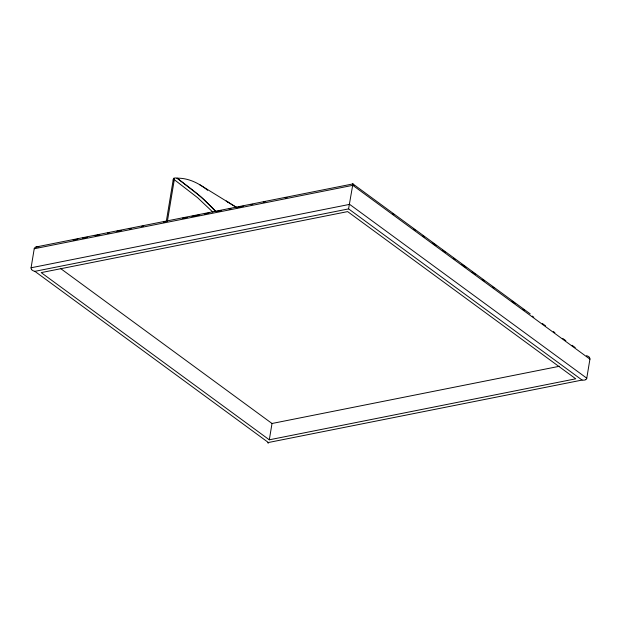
<?xml version="1.0" encoding="UTF-8"?>
<svg xmlns="http://www.w3.org/2000/svg" width="621" height="621" viewBox="0 0 621 621"><rect width="100%" height="100%" fill="white"/><g stroke="black" fill="none" stroke-linecap="round" stroke-linejoin="round"><path stroke-width="0.93" d="M268.093 442.424L268.086 443.045M31.702 269.646L31.12 268.606A2.251 2.018 18.9 0 1 31.073 267.783L34.225 248.749A2.251 2.018 19 0 1 34.535 248.004L35.413 247.243A5.325 4.774 18.8 0 1 38.828 246.894M166.358 221.107L173.228 179.671M167.398 221.27L174.284 179.655L197.61 197.695L212.894 212.149M269.312 439.808L41.203 272.611L347.636 211.606L575.745 378.81L269.312 439.808L272.014 423.491L60.307 268.311M585.735 379.61L586.465 378.942A2.251 2.018 18.9 0 0 586.775 378.197L589.927 359.155A2.251 2.018 19 0 0 589.88 358.34L589.298 357.292M348.575 208.866L582.079 380.068L268.381 442.517L34.869 271.346L348.567 208.904L352.922 183.917L36.072 246.972M268.373 442.556L268.179 442.998M352.829 183.932L352.619 184.421L354.18 185.57M73.138 240.055L77.897 239.108M82.647 238.169L87.398 237.222M95.005 235.708L99.756 234.761M107.363 233.248L109.265 232.867M116.864 231.354L121.623 230.407M129.222 228.893L131.124 228.512M141.58 226.432L143.482 226.052M163.447 222.077L165.349 221.705M182.458 218.297L187.216 217.35M191.967 216.403L199.566 214.889M204.325 213.942L209.075 212.995M216.682 211.482L221.433 210.535M229.04 209.021L230.942 208.648M238.542 207.135L243.3 206.188M250.9 204.674L252.801 204.293M263.257 202.213L265.159 201.833M285.124 197.858L287.026 197.478M34.225 248.749L352.79 185.33L589.927 359.155M31.073 267.783L349.639 204.371L586.775 378.197M272.014 423.491L559.474 366.266M228.365 202.376L226.199 201.057L236.632 207.484M199.698 184.701L237.222 207.833M352.922 183.917L530.256 313.923M392.449 213.616L394.009 214.765M413.532 229.079L415.1 230.22M422.909 235.949L424.469 237.09M432.278 242.819L436.183 245.675M442.431 250.255L445.552 252.545M453.369 258.274L454.929 259.415M461.954 264.569L465.859 267.434M472.107 272.014L475.236 274.303M482.261 279.45L484.605 281.173M492.414 286.894L493.974 288.043M511.937 301.208L515.065 303.498M522.874 309.219L524.435 310.368M532.244 316.089L533.804 317.238M542.397 323.533L545.525 325.823M553.334 331.544L554.895 332.693M562.704 338.414L565.832 340.704M572.073 345.284L575.201 347.574M207.631 190.29A98.002 57.606 78.7 0 0 177.094 178.188L193.403 190.647M177.086 178.188L199.054 195.32M194.031 191.152L195.281 192.168M195.902 192.681L197.136 193.698M197.75 194.21L200.979 196.966M199.566 195.747L203.362 199.062M201.359 197.292L212.266 207.655M203.688 199.349L215.534 211.287M212.755 208.175L215.479 211.249M174.175 179.275L173.911 178.274A4.262 4.099 4.1 0 1 177.063 178.235M173.67 181.223A3.447 2.484 40.1 0 1 173.864 178.219M585.774 379.664A5.279 4.72 18.8 0 1 582.094 380.013M34.869 271.307A5.325 4.774 19.1 0 1 31.663 269.677M586.472 355.693A5.325 4.782 18.8 0 1 589.337 357.254"/></g></svg>
